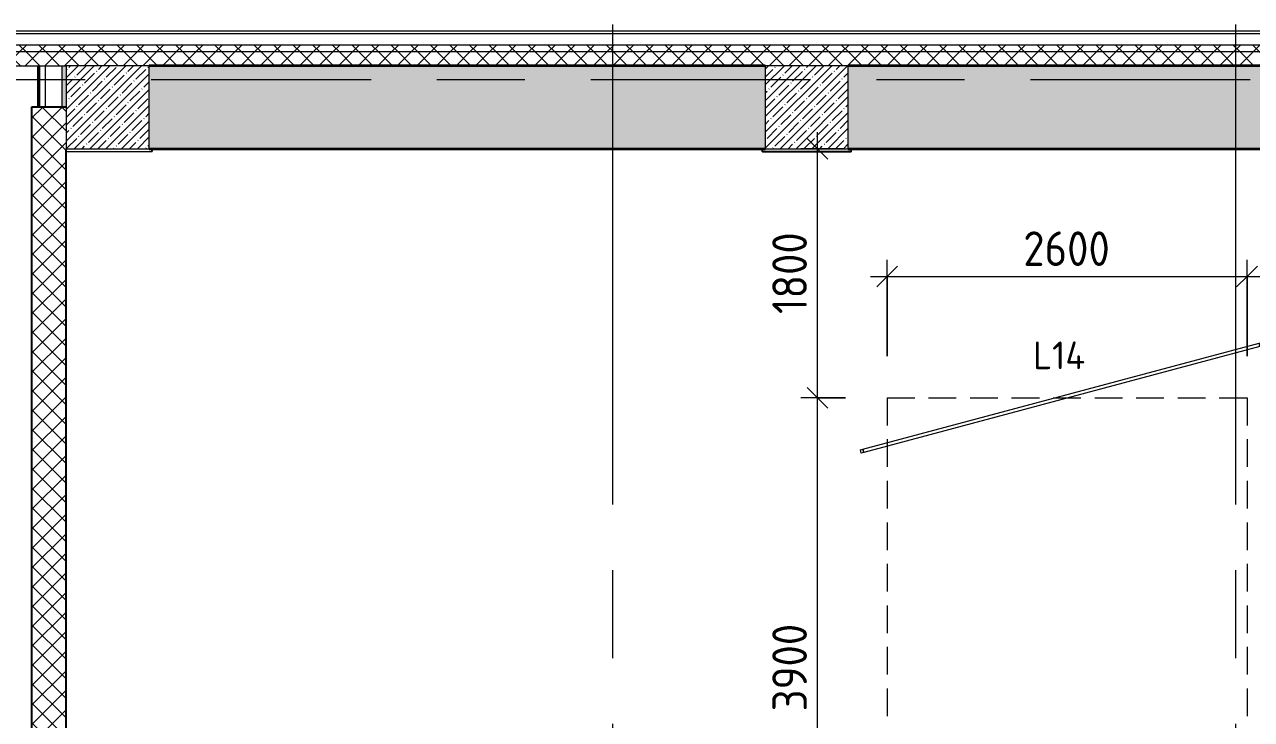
# Model space of a CAD drawing. Header units: millimetres. Extents: x -2911 to 185522, y -8553 to 29000.
# Drawn here: x 3760 to 12622, y 22375 to 27398 of the extents above; entities that cross this region are included whole.
import ezdxf

# ---------------------------------------------------------------- set-up
doc = ezdxf.new("R2010")
doc.units = ezdxf.units.MM
doc.linetypes.add('ADSK_Штрих_ш2 п1', pattern=[300, 200, -100])
doc.linetypes.add('Осевая', pattern=[3175, 635, -476.25, 1587.5, -476.25])
for name, color, linetype, lineweight in [('A-ANNO-DIMS', 7, 'Continuous', 9), ('A-ANNO-DIMS-100', 7, 'Continuous', 9), ('A-DETL-1', 7, 'ADSK_Штрих_ш2 п1', 9), ('A-GLAZ-CWMG', 7, 'Continuous', 9), ('A-WALL', 7, 'Continuous', 9), ('E-LITE-EQPM-IDEN', 7, 'Continuous', 9), ('I-WALL', 7, 'Continuous', 9), ('S-COLS', 7, 'Continuous', 9), ('Оси', 7, 'Continuous', 9), ('Оси-2', 7, 'Осевая', 9)]:
    doc.layers.add(name, color=color, linetype=linetype, lineweight=lineweight)
for name, color, linetype, lineweight, true_color in [('A-WALL-1', 7, 'Continuous', 25, 0x3c3c3c), ('A-WALL-2', 7, 'Continuous', 13, 0x3c3c3c), ('A-WALL-3', 7, 'Continuous', 35, 0x3c3c3c), ('A-WALL-FNSH-1', 7, 'Continuous', 9, 0x3c3c3c), ('A-WALL-FNSH-2', 7, 'Continuous', 13, 0x3c3c3c), ('E-LITE-EQPM-1', 1, 'Continuous', 9, 0xff0000)]:
    doc.layers.add(name, color=color, linetype=linetype, lineweight=lineweight, true_color=true_color)
doc.styles.add('GOST Common', font='GOST_Common.ttf', dxfattribs={"height": 200})
doc.styles.add('ISOCPEUR', font='isocpeur.ttf', dxfattribs={"width": 0.9, "height": 250})
doc.styles.add('ISOCPEUR_1', font='isocpeur.ttf', dxfattribs={"height": 200})
doc.dimstyles.new('ISO-2_0_1_0K__СРЕДНИЙ_2', dxfattribs={"dimscale": 304.8, "dimtxt": 199.196235, "dimasz": 0.492126, "dimexe": 0.787402, "dimexo": 0.492126, "dimgap": 0.328084, "dimtad": 1, "dimdec": 3, "dimrnd": 0.001, "dimdsep": 46, "dimtxsty": 'ISOCPEUR_1', "dimblk1": 'OBLIQUE', "dimblk2": 'OBLIQUE', "dimsah": 1, "dimcen": 0.09, "dimdle": 0.787402, "dimadec": 0, "dimazin": 0, "dimtfac": 1, "dimtdec": 4, "dimtix": 1, "dimtmove": 0, "dimatfit": 3, "dimfxl": 1, "dimtvp": 1, "dimtolj": 1, "dimtzin": 0, "dimarcsym": 2})
doc.dimstyles.new('ISO-2_5_0_9К_БОЛЬШОЙ', dxfattribs={"dimscale": 304.8, "dimtxt": 248.995294, "dimasz": 0.492126, "dimexe": 0.393701, "dimexo": 0.984252, "dimgap": 0, "dimtad": 1, "dimdec": 0, "dimrnd": 10, "dimzin": 0, "dimdsep": 46, "dimtxsty": 'ISOCPEUR', "dimblk1": 'OBLIQUE', "dimblk2": 'OBLIQUE', "dimsah": 1, "dimcen": 0.09, "dimdle": 0.393701, "dimazin": 0, "dimtfac": 1, "dimtdec": 4, "dimtix": 1, "dimtmove": 0, "dimatfit": 3, "dimfxl": 1, "dimtvp": 1, "dimtolj": 1, "dimtzin": 0, "dimarcsym": 2})
pattern_1 = [(45, (0, 0), (-70.71068, 70.71068), []), (135, (0, 0), (-70.71068, -70.71068), [])]

# ---------------------------------------------------------------- blocks, each defined once
blk = doc.blocks.new('Прямоугольный импост - Импост структурный с накладкой - 190мм-22856798-План расстановки осветительного оборудования 2 этажа в осях 1-12')
at = {"layer": 'A-GLAZ-CWMG'}
blk.add_line((25, -190), (-25, -190), dxfattribs=at)
blk = doc.blocks.new('Прямоугольный импост - Импост структурный с накладкой - 190мм-23186009-План расстановки осветительного оборудования 2 этажа в осях 1-12')
at = {"layer": 'A-GLAZ-CWMG'}
blk.add_line((4061.1, 26325.1), (4061.1, 25575.1), dxfattribs=at)
blk = doc.blocks.new('Прямоугольный импост - Импост структурный с накладкой - 190мм-23186008-План расстановки осветительного оборудования 2 этажа в осях 1-12')
at = {"layer": 'A-GLAZ-CWMG'}
blk.add_line((4061.1, 25525.1), (4061.1, 24775.1), dxfattribs=at)
blk = doc.blocks.new('Прямоугольный импост - Импост структурный с накладкой - 190мм-V14-План расстановки осветительного оборудования 2 этажа в осях 1-12')
at = {"layer": 'A-GLAZ-CWMG'}
blk.add_hatch(color=256, dxfattribs=at).paths.add_polyline_path([(25, -188.9), (25, -190), (24.9, -188.9)])
blk.add_line((25, -190), (-25, -190), dxfattribs=at)
blk = doc.blocks.new('Прямоугольный импост - Импост структурный с накладкой - 190мм-23186016-План расстановки осветительного оборудования 2 этажа в осях 1-12')
at = {"layer": 'A-GLAZ-CWMG'}
blk.add_hatch(color=256, dxfattribs=at).paths.add_polyline_path([(3854.1, 26801.5), (3861.1, 26801.5), (3861.1, 27100), (3854.1, 27100)])
h = blk.add_hatch(color=256, dxfattribs=at)
h.paths.add_polyline_path([(4060, 26375.1), (4061.1, 26375.1), (4060, 26500)])
h.paths.add_polyline_path([(4031.1, 26801.5), (4060, 26801.5), (4060, 27100), (4031.1, 27100)])
for p, q in [((3854.1, 27100), (3854.1, 26801.5)), ((4061.1, 26500), (4061.1, 26375.1))]:
    blk.add_line(p, q, dxfattribs=at)
blk = doc.blocks.new('BSC_Колонна _Прямоугольная - 600х600-V27-План расстановки осветительного оборудования 2 этажа в осях 1-12')
at = {"layer": 'S-COLS'}
h = blk.add_hatch(dxfattribs=at)
h.set_pattern_fill('FP_31', color=256, style=0, pattern_type=2)
h.set_pattern_definition([(45, (-9410, -26800), (-57.02463, 57.02463), []), (45, (-9352.975, -26800), (-57.02463, 57.02463), [100.806, -20.161, 3.353, -16.808])])
h.paths.add_polyline_path([(-300, -300), (300, -300), (300, 300), (-300, 300)])
for p, q in [((300, 300), (-300, 300)), ((-300, 300), (-300, -300)), ((300, -300), (300, 300)), ((-300, -300), (300, -300))]:
    blk.add_line(p, q, dxfattribs=at)
blk = doc.blocks.new('BSC_Колонна _Прямоугольная - 600х600-V28-План расстановки осветительного оборудования 2 этажа в осях 1-12')
at = {"layer": 'S-COLS'}
h = blk.add_hatch(dxfattribs=at)
h.set_pattern_fill('FP_32', color=256, style=0, pattern_type=2)
h.set_pattern_definition([(45, (-4360, -26800), (-57.02463, 57.02463), []), (45, (-4302.975, -26800), (-57.02463, 57.02463), [100.806, -20.161, 3.353, -16.808])])
h.paths.add_polyline_path([(-300, -300), (300, -300), (300, 300), (-300, 300)])
for p, q in [((300, 300), (-300, 300)), ((-300, 300), (-300, -300)), ((300, -300), (300, 300)), ((-300, -300), (300, -300))]:
    blk.add_line(p, q, dxfattribs=at)
blk = doc.blocks.new('Прямоугольный импост - Импост структурный с накладкой - 170мм-23186685-План расстановки осветительного оборудования 2 этажа в осях 1-12')
at = {"layer": 'A-GLAZ-CWMG'}
for p, q in [((3861.1, 26801.5), (3861.1, 27100)), ((3871.1, 26801.5), (3871.1, 27100)), ((3911.1, 26801.5), (3911.1, 27100)), ((4031.1, 26801.5), (4031.1, 27100)), ((3861.1, 15358.1), (3861.1, 15371.5)), ((3871.1, 15358.1), (3861.1, 15358.1)), ((3871.1, 15358.1), (3871.1, 15371.5)), ((3911.1, 15358.1), (3871.1, 15358.1)), ((3911.1, 15358.1), (3911.1, 15371.5)), ((4031.1, 15358.1), (3911.1, 15358.1)), ((4031.1, 15358.1), (4031.1, 15371.5))]:
    blk.add_line(p, q, dxfattribs=at)
blk = doc.blocks.new('Downlight - Strip - Линейный светильник-трубка-27641361-План расстановки осветительного оборудования 2 этажа в осях 1-12')
at = {"layer": 'E-LITE-EQPM-1'}
for p, q in [((-1500, -231.3), (-1500, -205.9)), ((-1500, -205.9), (-1480.9, -205.9)), ((-1480.9, -231.3), (-1500, -231.3)), ((-1480.9, -231.3), (-1480.9, -205.9)), ((-1480.9, -205.9), (1481, -205.9)), ((-1480.9, -205.9), (-1480.9, -231.3)), ((-1480.9, -231.3), (-1480.9, -205.9)), ((-1480.9, -205.9), (1481, -205.9)), ((1481, -231.3), (-1480.9, -231.3)), ((1481, -231.3), (-1480.9, -231.3)), ((1481, -205.9), (1481, -231.3)), ((1481, -231.3), (1481, -205.9)), ((1481, -205.9), (1500, -205.9)), ((1481, -205.9), (1481, -231.3)), ((1500, -231.3), (1481, -231.3)), ((1500, -205.9), (1500, -231.3))]:
    blk.add_line(p, q, dxfattribs=at)
blk = doc.blocks.new('DIMBLOCK69-План расстановки осветительного оборудования 2 этажа в осях 1-12')
at = {"layer": 'A-ANNO-DIMS-100', "lineweight": 20}
for p, q in [((9487.8, 24700), (9412.8, 24775)), ((9487.8, 24700), (9562.8, 24625)), ((9487.8, 20800), (9412.8, 20875)), ((9487.8, 20800), (9562.8, 20725))]:
    blk.add_line(p, q, dxfattribs=at)
at = {"layer": 'A-ANNO-DIMS-100'}
for p, q in [((9690, 24700), (9367.8, 24700)), ((9487.8, 20800), (9487.8, 24700)), ((9487.8, 24700), (9690, 24700)), ((9690, 20800), (9367.8, 20800)), ((9487.8, 20800), (9690, 20800))]:
    blk.add_line(p, q, dxfattribs=at)
at = {"layer": 'A-ANNO-DIMS-100', "color": 0, "insert": (9161.2, 22434), "char_height": 250, "width": 758.478, "attachment_point": 1, "rotation": 90, "line_spacing_factor": 1.149209, "style": 'ISOCPEUR'}
blk.add_mtext('3900', dxfattribs=at)
blk = doc.blocks.new('_Oblique')
at = {"color": 0, "linetype": 'ByBlock', "lineweight": -2}
blk.add_line((-0.5, -0.5), (0.5, 0.5), dxfattribs=at)
blk = doc.blocks.new('DIMBLOCK70-План расстановки осветительного оборудования 2 этажа в осях 1-12')
at = {"layer": 'A-ANNO-DIMS-100'}
for p, q in [((9487.8, 24700), (9487.8, 26620)), ((9681.7, 26500), (9367.8, 26500)), ((9487.8, 26500), (9681.7, 26500)), ((9690, 24700), (9367.8, 24700)), ((9487.8, 24700), (9690, 24700))]:
    blk.add_line(p, q, dxfattribs=at)
at = {"layer": 'A-ANNO-DIMS-100', "lineweight": 20}
for p, q in [((9487.8, 26500), (9412.8, 26575)), ((9487.8, 26500), (9562.8, 26425)), ((9487.8, 24700), (9412.8, 24775)), ((9487.8, 24700), (9562.8, 24625))]:
    blk.add_line(p, q, dxfattribs=at)
at = {"layer": 'A-ANNO-DIMS-100', "color": 0, "insert": (9161.2, 25305.5), "char_height": 250, "width": 706.764, "attachment_point": 1, "rotation": 90, "line_spacing_factor": 1.149209, "style": 'ISOCPEUR'}
blk.add_mtext('1800', dxfattribs=at)
blk = doc.blocks.new('DIMBLOCK77-План расстановки осветительного оборудования 2 этажа в осях 1-12')
at = {"layer": 'A-ANNO-DIMS-100'}
for p, q in [((9990, 25000), (9990, 25696.3)), ((12590, 25000), (12590, 25696.3)), ((9870, 25576.3), (12590, 25576.3)), ((9990, 25576.3), (9990, 25000)), ((12590, 25576.3), (12590, 25000))]:
    blk.add_line(p, q, dxfattribs=at)
at = {"layer": 'A-ANNO-DIMS-100', "lineweight": 20}
for p, q in [((9990, 25576.3), (10065, 25651.3)), ((12590, 25576.3), (12665, 25651.3)), ((9990, 25576.3), (9915, 25501.3)), ((12590, 25576.3), (12515, 25501.3))]:
    blk.add_line(p, q, dxfattribs=at)
at = {"layer": 'A-ANNO-DIMS-100', "color": 0, "insert": (10974, 25902.9), "char_height": 250, "width": 758.478, "attachment_point": 1, "line_spacing_factor": 1.149209, "style": 'ISOCPEUR'}
blk.add_mtext('2600', dxfattribs=at)
blk = doc.blocks.new('DIMBLOCK78-План расстановки осветительного оборудования 2 этажа в осях 1-12')
at = {"layer": 'A-ANNO-DIMS-100'}
for p, q in [((12590, 25000), (12590, 25696.3)), ((13690, 25382.4), (13690, 25696.3)), ((12590, 25576.3), (13810, 25576.3)), ((12590, 25576.3), (12590, 25000)), ((13690, 25576.3), (13690, 25382.4))]:
    blk.add_line(p, q, dxfattribs=at)
at = {"layer": 'A-ANNO-DIMS-100', "lineweight": 20}
for p, q in [((12590, 25576.3), (12665, 25651.3)), ((13690, 25576.3), (13765, 25651.3)), ((12590, 25576.3), (12515, 25501.3)), ((13690, 25576.3), (13615, 25501.3))]:
    blk.add_line(p, q, dxfattribs=at)
at = {"layer": 'A-ANNO-DIMS-100', "color": 0, "insert": (12867.1, 25902.9), "char_height": 250, "width": 655.049, "attachment_point": 1, "line_spacing_factor": 1.149209, "style": 'ISOCPEUR'}
blk.add_mtext('1100', dxfattribs=at)
blk = doc.blocks.new('DIMBLOCK108-План расстановки осветительного оборудования 2 этажа в осях 1-12')
at = {"layer": 'A-ANNO-DIMS-100', "lineweight": 30}
for p, q in [((12981.3, 25164), (12889.4, 25217)), ((12981.3, 25164), (13073.1, 25111)), ((13042.4, 24700), (12967.4, 24775)), ((13042.4, 24700), (13117.4, 24625))]:
    blk.add_line(p, q, dxfattribs=at)
at = {"layer": 'A-ANNO-DIMS-100'}
for p, q in [((12981.3, 25164), (13213.1, 25226.1)), ((12981.3, 25164), (12843.4, 25127.1)), ((13042.4, 24700), (12740, 24700)), ((13042.4, 24700), (13042.4, 24700)), ((13042.4, 24700), (13282.4, 24700))]:
    blk.add_line(p, q, dxfattribs=at)
for start, end in [(352.32973, 22.67027), (360, 15)]:
    blk.add_arc((11249.6, 24700), 1792.8, start, end, dxfattribs=at)
at = {"layer": 'A-ANNO-DIMS-100', "color": 0, "insert": (13361.7, 25159.7), "char_height": 200, "width": 432.103, "attachment_point": 1, "rotation": 277.5, "line_spacing_factor": 1.149209, "style": 'ISOCPEUR_1'}
blk.add_mtext('15°', dxfattribs=at)

msp = doc.modelspace()

# ---------------------------------------------------------------- hatches: boundary and pattern name
at = {"layer": 'A-WALL'}
h = msp.add_hatch(dxfattribs=at)
h.set_pattern_fill('FP_12', color=256, style=0, pattern_type=2)
h.set_pattern_definition(pattern_1)
h.paths.add_polyline_path([(13710, 27200), (13710, 27250), (-281.3146, 27250), (-281.3146, 27200), (13121.6863, 27200)])
h = msp.add_hatch(dxfattribs=at)
h.set_pattern_fill('FP_12', color=256, style=0, pattern_type=2)
h.set_pattern_definition(pattern_1)
h.paths.add_polyline_path([(13690, 27100), (13710, 27100), (13710, 27200), (-281.3146, 27200), (-281.3146, 27100), (13689, 27100)])
at = {"layer": 'I-WALL'}
h = msp.add_hatch(dxfattribs=at)
h.set_pattern_fill('FP_13', color=256, style=0, pattern_type=2)
h.set_pattern_definition([(45, (0, 0), (-57.02463, 57.02463), []), (45, (57.025, 0), (-57.02463, 57.02463), [100.806, -20.161, 3.353, -16.808])])
h.paths.add_polyline_path([(21650.8687, 26500), (21910, 26500), (21910, 27099.9999), (18710.2566, 27100), (18710.2566, 26500), (19213.9595, 26500)])
h.paths.add_polyline_path([(17995.5048, 26500), (18110.2566, 26500), (18110.2566, 27100), (14310, 27100), (14310, 26500), (17386.2775, 26500)])
h.paths.add_polyline_path([(13710, 26500), (13710, 27099.9999), (9710, 27100), (9710, 26500), (13121.6863, 26500)])
h.paths.add_polyline_path([(9110, 26500), (9110, 27100), (4660, 27100), (4660, 26500), (8857.0951, 26500)])
h = msp.add_hatch(dxfattribs=at)
h.set_pattern_fill('FP_12', color=256, style=0, pattern_type=2)
h.set_pattern_definition(pattern_1)
h.paths.add_polyline_path([(3810, 15371.5), (4060, 15371.5), (4060, 26801.5), (3810, 26801.5), (3810, 15882.8923)])

# ---------------------------------------------------------------- linework, layer by layer
at = {"layer": 'A-DETL-1'}
for p, q in [((9990, 24700), (12590, 24700)), ((9990, 24700), (9990, 20800)), ((12590, 24700), (12590, 20800))]:
    msp.add_line(p, q, dxfattribs=at)
at = {"layer": 'A-WALL'}
for p, q in [((33760, 27250), (-281.3146, 27250)), ((33710, 27200), (-281.3146, 27200))]:
    msp.add_line(p, q, dxfattribs=at)
at = {"layer": 'A-WALL-1'}
for p, q in [((3810, 26801.5), (3810, 15371.5)), ((4060, 26801.5), (3810, 26801.5)), ((4060, 22200), (4060, 26500))]:
    msp.add_line(p, q, dxfattribs=at)
at = {"layer": 'A-WALL-2'}
for p, q in [((33840, 27330), (-281.3146, 27330)), ((-281.3146, 27100), (4060, 27100)), ((4660, 27100), (4660, 27100))]:
    msp.add_line(p, q, dxfattribs=at)
at = {"layer": 'A-WALL-3'}
for p, q in [((9110, 27100), (4660, 27100)), ((13710, 27100), (9710, 27100)), ((4660, 26500), (9110, 26500)), ((9710, 26500), (13710, 26500))]:
    msp.add_line(p, q, dxfattribs=at)
at = {"layer": 'A-WALL-FNSH-1'}
msp.add_line((33860, 27350), (-281.3146, 27350), dxfattribs=at)
at = {"layer": 'A-WALL-FNSH-2'}
for p, q in [((9730, 26479.5), (9091, 26479.5)), ((9091, 26479.5), (9091, 26478.5)), ((9091, 26478.5), (9730, 26478.5)), ((9730, 26478.5), (9730, 26479.5))]:
    msp.add_line(p, q, dxfattribs=at)
at = {"layer": 'I-WALL'}
for p, q in [((4680, 26479), (4680, 26500)), ((4681, 26500), (4681, 26480)), ((9089, 26479), (9089, 26500)), ((9090, 26479), (9090, 26500)), ((9730, 26479.5), (9730, 26500)), ((9731, 26500), (9731, 26478.5)), ((4061.1204, 26480), (4681, 26480)), ((4680, 26479), (4061.1204, 26479)), ((9710.5, 26479), (9089, 26479)), ((9090, 26480), (9730, 26480)), ((9710.5, 26480), (9710.5, 26479)), ((9730, 26478.5), (9731, 26478.5))]:
    msp.add_line(p, q, dxfattribs=at)
at = {"layer": 'Оси'}
for p, q in [((8010, 24898.0711), (8010, 27398.0711)), ((12510, 24898.0711), (12510, 27398.0711))]:
    msp.add_line(p, q, dxfattribs=at)
at = {"layer": 'Оси-2'}
for p, q in [((389, 26999.9998), (31360, 26999.9998)), ((8010, 593.7414), (8010, 24898.0711)), ((12510, 593.7414), (12510, 24898.0711))]:
    msp.add_line(p, q, dxfattribs=at)

# ---------------------------------------------------------------- block references
at = {"layer": 'A-GLAZ-CWMG'}
for name, p in [('Прямоугольный импост - Импост структурный с накладкой - 190мм-23186016-План расстановки осветительного оборудования 2 этажа в осях 1-12', (0, 0)), ('Прямоугольный импост - Импост структурный с накладкой - 170мм-23186685-План расстановки осветительного оборудования 2 этажа в осях 1-12', (0, 0)), ('Прямоугольный импост - Импост структурный с накладкой - 190мм-23186009-План расстановки осветительного оборудования 2 этажа в осях 1-12', (0, 0)), ('Прямоугольный импост - Импост структурный с накладкой - 190мм-23186008-План расстановки осветительного оборудования 2 этажа в осях 1-12', (0, 0)), ('Прямоугольный импост - Импост структурный с накладкой - 190мм-23186009-План расстановки осветительного оборудования 2 этажа в осях 1-12', (0, -3200))]:
    msp.add_blockref(name, p, dxfattribs=at)
at = {"layer": 'A-GLAZ-CWMG', "extrusion": (0, 0, -1), "rotation": 270.0000000000001}
for name, p in [('Прямоугольный импост - Импост структурный с накладкой - 190мм-22856798-План расстановки осветительного оборудования 2 этажа в осях 1-12', (-3871.1204, 26350.1221)), ('Прямоугольный импост - Импост структурный с накладкой - 190мм-V14-План расстановки осветительного оборудования 2 этажа в осях 1-12', (-3871.1204, 25550.1221)), ('Прямоугольный импост - Импост структурный с накладкой - 190мм-22856798-План расстановки осветительного оборудования 2 этажа в осях 1-12', (-3871.1204, 24750.1221)), ('Прямоугольный импост - Импост структурный с накладкой - 190мм-22856798-План расстановки осветительного оборудования 2 этажа в осях 1-12', (-3871.1204, 23950.1221)), ('Прямоугольный импост - Импост структурный с накладкой - 190мм-22856798-План расстановки осветительного оборудования 2 этажа в осях 1-12', (-3871.1204, 23150.1221)), ('Прямоугольный импост - Импост структурный с накладкой - 190мм-V14-План расстановки осветительного оборудования 2 этажа в осях 1-12', (-3871.1204, 22350.1221))]:
    msp.add_blockref(name, p, dxfattribs=at)
at = {"layer": 'E-LITE-EQPM-1', "rotation": 14.99999999999955}
msp.add_blockref('Downlight - Strip - Линейный светильник-трубка-27641361-План расстановки осветительного оборудования 2 этажа в осях 1-12', (11193.0117, 24911.1935), dxfattribs=at)
at = {"layer": 'S-COLS'}
for name, p in [('BSC_Колонна _Прямоугольная - 600х600-V28-План расстановки осветительного оборудования 2 этажа в осях 1-12', (4360, 26800)), ('BSC_Колонна _Прямоугольная - 600х600-V27-План расстановки осветительного оборудования 2 этажа в осях 1-12', (9410, 26800))]:
    msp.add_blockref(name, p, dxfattribs=at)

# ---------------------------------------------------------------- texts
at = {"layer": 'E-LITE-EQPM-IDEN', "insert": (11045.0026, 25107.0721), "char_height": 200, "width": 497.04625, "attachment_point": 1, "style": 'GOST Common'}
msp.add_mtext('L14', dxfattribs=at)

# ---------------------------------------------------------------- dimensions: what is measured, and where the dimension line sits
at = {"layer": 'A-ANNO-DIMS'}
for base, p1, p2, override, picture, middle in [((9487.7898, 26500), (9990, 24700), (9381.7238, 26500), {"dimpost": '<>', "dimfxl": 1899.999981}, 'DIMBLOCK70-План расстановки осветительного оборудования 2 этажа в осях 1-12', (9362.7898, 25600)), ((9487.7898, 24700), (9990, 20800), (9990, 24700), {"dimpost": '<>', "dimfxl": 3900}, 'DIMBLOCK69-План расстановки осветительного оборудования 2 этажа в осях 1-12', (9362.7898, 22750))]:
    dim = msp.add_linear_dim(base=base, p1=p1, p2=p2, angle=90, dimstyle='ISO-2_5_0_9К_БОЛЬШОЙ', override=override, dxfattribs=at)
    dim.commit()
    dim.dimension.update_dxf_attribs({"geometry": picture, "text_midpoint": middle})
for base, p1, p2, override, picture, middle in [((12590, 25576.2934), (9990, 24700), (12590, 24700), {"dimpost": '<>', "dimfxl": 2600}, 'DIMBLOCK77-План расстановки осветительного оборудования 2 этажа в осях 1-12', (11290, 25701.2934)), ((13690, 25576.2934), (12590, 24700), (13690, 25682.3594), {"dimpost": '<>', "dimfxl": 1474.798287}, 'DIMBLOCK78-План расстановки осветительного оборудования 2 этажа в осях 1-12', (13140, 25701.2934))]:
    dim = msp.add_linear_dim(base=base, p1=p1, p2=p2, dimstyle='ISO-2_5_0_9К_БОЛЬШОЙ', override=override, dxfattribs=at)
    dim.commit()
    dim.dimension.update_dxf_attribs({"geometry": picture, "text_midpoint": middle})
dim = msp.add_angular_dim_3p(base=(13035.5434, 24856.2497), center=(11249.6008, 24700), p1=(12590, 24700), p2=(12698.4895, 25088.2286), dimstyle='ISO-2_0_1_0K__СРЕДНИЙ_2', override={"dimpost": '<>', "dimfxl": 403.102226}, dxfattribs=at)
dim.commit()
dim.dimension.update_dxf_attribs({"geometry": 'DIMBLOCK108-План расстановки осветительного оборудования 2 этажа в осях 1-12', "text_midpoint": (13225.317, 24960.108)})

doc.saveas('drawing.dxf')
